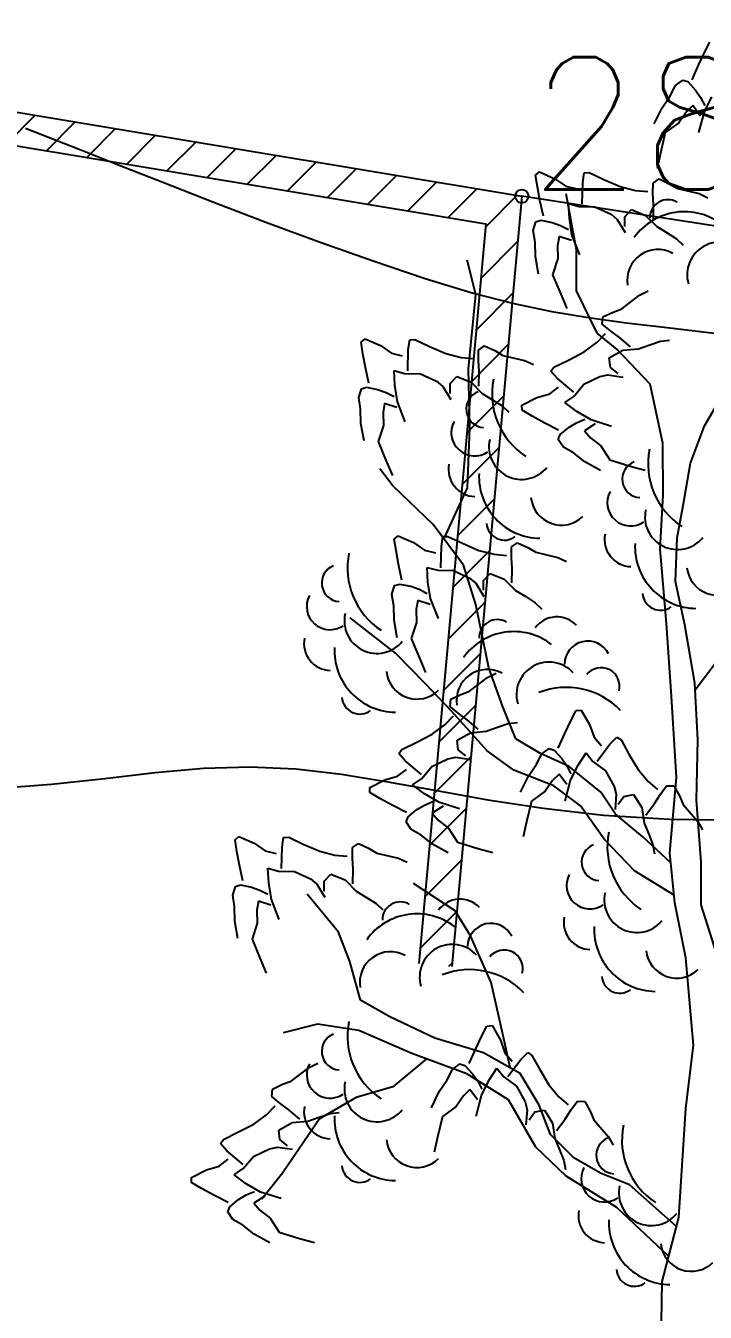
# Model space of a CAD drawing. Extents: x 524954 to 526204, y 9523489 to 9524010.
# Drawn here: x 525748.72 to 525753.85, y 9523798.71 to 9523808.41 of the extents above; entities that cross this region are included whole.
import ezdxf

# ---------------------------------------------------------------- set-up
doc = ezdxf.new("R2010")
doc.units = 0
doc.header["$PDMODE"] = 33
doc.header["$PDSIZE"] = 0.1
doc.linetypes.add('ACAD_ISO12W100', pattern=[21, 12, -3, 0, -3, 0, -3])
for name, color, linetype in [('Arbre', 34, 'ACAD_ISO12W100'), ('Cloture', 7, 'Continuous'), ('CN_01_00', 3, 'Continuous'), ('CN_02_00', 4, 'Continuous'), ('Murs', 1, 'Continuous'), ('TopoAlt', 3, 'Continuous'), ('TOPOJIS', 7, 'Continuous')]:
    doc.layers.add(name, color=color, linetype=linetype)
doc.layers.add('Trottoir', color=7, linetype='Continuous', true_color=0xff6666)
doc.styles.add('Simplex 1.0', font='Simplex.shx', dxfattribs={"width": 0.99, "height": 1})

# ---------------------------------------------------------------- blocks, each defined once
blk = doc.blocks.new('TCPOINT M')
at = {"color": 0}
blk.add_point((0, 0), dxfattribs=at)
at = {"layer": 'TopoAlt', "style": 'Simplex 1.0', "width": 0.99}
blk.add_attdef('ALT', (0.15, 0.15), '', height=1, dxfattribs=at)
blk = doc.blocks.new('v088')
at = {"linetype": 'Continuous'}
for p, q in [((-0.0239, 12.3184), (0.0161, 12.3965)), ((-0.0686, 12.2238), (-0.0239, 12.3184)), ((-0.1179, 12.1126), (-0.0686, 12.2238)), ((-0.2828, 11.9912), (-0.2428, 12.0693)), ((-0.2428, 12.0693), (-0.1881, 12.111)), ((-0.1881, 12.111), (-0.1505, 12.0986)), ((-0.1505, 12.0986), (-0.0915, 12.0354)), ((-0.344, 11.9013), (-0.2828, 11.9912)), ((-0.0915, 12.0354), (-0.0536, 11.98)), ((-0.0536, 11.98), (-0.0225, 11.9193)), ((-0.0252, 11.8718), (0.0317, 11.9844)), ((-0.4033, 11.7804), (-0.344, 11.9013)), ((-0.1618, 11.8694), (-0.2169, 11.7884)), ((-0.1123, 11.9179), (-0.1618, 11.8694)), ((-0.0542, 11.8389), (-0.1123, 11.9179)), ((-0.066, 11.7153), (-0.0252, 11.8718)), ((-0.2169, 11.7884), (-0.3202, 11.714)), ((-0.3202, 11.714), (-0.3572, 11.5582)), ((-0.3572, 11.5582), (-0.3824, 11.4437)), ((-1.2987, 11.3921), (-1.2695, 11.4174)), ((-1.2853, 11.3054), (-1.2987, 11.3921)), ((-1.2695, 11.4174), (-1.1537, 11.3664)), ((-1.1537, 11.3664), (-1.0704, 11.3089)), ((-0.9434, 11.3371), (-0.9319, 11.4109)), ((-0.9319, 11.4109), (-0.8938, 11.412)), ((-0.8938, 11.412), (-0.7835, 11.3608)), ((-0.7835, 11.3608), (-0.6595, 11.3072)), ((-0.4126, 11.3334), (-0.3673, 11.3647)), ((-0.3673, 11.3647), (-0.2901, 11.3288)), ((-1.266, 11.2026), (-1.2853, 11.3054)), ((-1.0704, 11.3089), (-0.9882, 11.2895)), ((-0.9469, 11.1764), (-0.9434, 11.3371)), ((-0.6595, 11.3072), (-0.5444, 11.2779)), ((-0.5444, 11.2779), (-0.4516, 11.2697)), ((-0.4131, 11.2545), (-0.4126, 11.3334)), ((-0.2901, 11.3288), (-0.2291, 11.2925)), ((-0.2291, 11.2925), (-0.0648, 11.2537)), ((-1.2408, 11.0836), (-1.266, 11.2026)), ((-0.9914, 10.8307), (-1.0686, 11.252)), ((-1.0503, 11.1789), (-0.9708, 11.1567)), ((-1.0444, 11.0675), (-1.0503, 11.1789)), ((-0.4079, 11.1703), (-0.4131, 11.2545)), ((-0.4102, 11.0614), (-0.4079, 11.1703)), ((-0.0648, 11.2537), (0.0014, 11.223)), ((-1.0245, 10.9429), (-1.0444, 11.0675)), ((-0.9708, 11.1567), (-0.851, 11.1547)), ((-0.851, 11.1547), (-0.7296, 11.0984)), ((-0.7296, 11.0984), (-0.6822, 11.0589)), ((-0.6263, 11.0061), (-0.6257, 11.0796)), ((-0.6257, 11.0796), (-0.5755, 11.1328)), ((-0.5755, 11.1328), (-0.4682, 11.0896)), ((-0.4682, 11.0896), (-0.3841, 11.005)), ((-1.3166, 10.9752), (-1.2967, 11.0411)), ((-1.3032, 10.8885), (-1.3166, 10.9752)), ((-1.2967, 11.0411), (-1.2589, 11.0531)), ((-1.2589, 11.0531), (-1.1741, 11.0365)), ((-1.1741, 11.0365), (-1.1109, 11.0139)), ((-1.1109, 11.0139), (-1.0501, 10.983)), ((-0.6822, 11.0589), (-0.6222, 10.96)), ((-0.3841, 11.005), (-0.3065, 10.9583)), ((-1.3, 10.7798), (-1.3032, 10.8885)), ((-1.122, 10.9292), (-1.1336, 10.8608)), ((-1.0286, 10.8992), (-1.122, 10.9292)), ((-0.9657, 10.7922), (-1.0245, 10.9429)), ((-0.3065, 10.9583), (-0.2344, 10.9114)), ((-0.2344, 10.9114), (-0.1841, 10.8638)), ((-1.2771, 10.6471), (-1.3, 10.7798)), ((-1.1336, 10.8608), (-1.1308, 10.7629)), ((-0.9911, 10.5198), (-0.9914, 10.8307)), ((-1.7492, 10.4915), (-1.8168, 10.7513)), ((-1.1308, 10.7629), (-1.1708, 10.642)), ((-1.1708, 10.642), (-1.1094, 10.4942)), ((-1.8059, 9.9306), (-1.7492, 10.4915)), ((-1.1094, 10.4942), (-1.0628, 10.3867)), ((-0.8352, 10.1996), (-0.9911, 10.5198)), ((-0.648, 10.3846), (-0.514, 10.4875)), ((-0.514, 10.4875), (-0.4484, 10.5194)), ((-0.7957, 10.2682), (-0.7912, 10.3231)), ((-0.7912, 10.3231), (-0.7146, 10.3603)), ((-0.7146, 10.3603), (-0.648, 10.3846)), ((-0.8359, 10.1311), (-0.7709, 10.1978)), ((-0.6834, 10.0784), (-0.8352, 10.1996)), ((-0.7348, 10.218), (-0.7957, 10.2682)), ((-0.6662, 10.1688), (-0.7348, 10.218)), ((-2.6162, 10.1323), (-2.587, 10.1577)), ((-2.6028, 10.0456), (-2.6162, 10.1323)), ((-2.587, 10.1577), (-2.4712, 10.1066)), ((-2.4712, 10.1066), (-2.3879, 10.0492)), ((-2.2608, 10.0773), (-2.2494, 10.1511)), ((-2.2494, 10.1511), (-2.2113, 10.1522)), ((-2.2113, 10.1522), (-2.101, 10.101)), ((-2.101, 10.101), (-1.977, 10.0475)), ((-1.7301, 10.0737), (-1.6848, 10.1049)), ((-1.6848, 10.1049), (-1.6075, 10.069)), ((-0.9313, 10.0604), (-0.8359, 10.1311)), ((-0.5833, 10.0982), (-0.6662, 10.1688)), ((-0.5231, 10.0829), (-0.4378, 10.1134)), ((-0.4378, 10.1134), (-0.3559, 10.1397)), ((-0.3559, 10.1397), (-0.2873, 10.1487)), ((-2.5835, 9.9428), (-2.6028, 10.0456)), ((-2.3879, 10.0492), (-2.3057, 10.0298)), ((-2.2643, 9.9167), (-2.2608, 10.0773)), ((-1.977, 10.0475), (-1.8618, 10.0181)), ((-1.8618, 10.0181), (-1.7691, 10.0099)), ((-1.7305, 9.9947), (-1.7301, 10.0737)), ((-1.6075, 10.069), (-1.5466, 10.0327)), ((-1.5466, 10.0327), (-1.3822, 9.9939)), ((-1.0512, 9.9981), (-0.9313, 10.0604)), ((-0.7431, 10.0152), (-0.6418, 10.0712)), ((-0.7336, 9.9427), (-0.7431, 10.0152)), ((-0.4354, 9.8162), (-0.6834, 10.0784)), ((-0.6418, 10.0712), (-0.5231, 10.0829)), ((-2.5582, 9.8238), (-2.5835, 9.9428)), ((-2.3678, 9.9191), (-2.2883, 9.8969)), ((-2.3619, 9.8077), (-2.3678, 9.9191)), ((-1.7966, 9.483), (-1.8059, 9.9306)), ((-1.7254, 9.9105), (-1.7305, 9.9947)), ((-1.7277, 9.8016), (-1.7254, 9.9105)), ((-1.3822, 9.9939), (-1.316, 9.9632)), ((-1.1838, 9.9148), (-1.1606, 9.945)), ((-1.1339, 9.8592), (-1.1838, 9.9148)), ((-1.1606, 9.945), (-1.0512, 9.9981)), ((-0.677, 9.8958), (-0.7336, 9.9427)), ((-2.3419, 9.6831), (-2.3619, 9.8077)), ((-2.2883, 9.8969), (-2.1685, 9.895)), ((-2.1685, 9.895), (-2.0471, 9.8386)), ((-2.0471, 9.8386), (-1.9997, 9.7992)), ((-1.9438, 9.7464), (-1.9432, 9.8199)), ((-1.9432, 9.8199), (-1.893, 9.873)), ((-1.893, 9.873), (-1.7856, 9.8299)), ((-1.7856, 9.8299), (-1.7015, 9.7452)), ((-1.0116, 9.755), (-1.1339, 9.8592)), ((-1.0114, 9.724), (-0.9342, 9.8156)), ((-0.9342, 9.8156), (-0.8138, 9.874)), ((-0.8138, 9.874), (-0.7533, 9.8858)), ((-0.7533, 9.8858), (-0.6387, 9.8698)), ((-0.339, 9.3704), (-0.4354, 9.8162)), ((-0.0246, 9.5014), (0.1676, 9.8288)), ((-2.634, 9.7155), (-2.6142, 9.7814)), ((-2.6206, 9.6288), (-2.634, 9.7155)), ((-2.6142, 9.7814), (-2.5764, 9.7933)), ((-2.5764, 9.7933), (-2.4916, 9.7768)), ((-2.4916, 9.7768), (-2.4283, 9.7541)), ((-2.4283, 9.7541), (-2.3676, 9.7232)), ((-1.9997, 9.7992), (-1.9397, 9.7002)), ((-1.7015, 9.7452), (-1.624, 9.6985)), ((-1.4022, 9.6572), (-1.2895, 9.7147)), ((-1.2895, 9.7147), (-1.1923, 9.7429)), ((-1.1923, 9.7429), (-1.1254, 9.7944)), ((-1.0789, 9.6763), (-1.0114, 9.724)), ((-2.6175, 9.52), (-2.6206, 9.6288)), ((-2.4395, 9.6694), (-2.4511, 9.6011)), ((-2.3461, 9.6395), (-2.4395, 9.6694)), ((-2.2831, 9.5325), (-2.3419, 9.6831)), ((-1.624, 9.6985), (-1.5519, 9.6516)), ((-1.5519, 9.6516), (-1.5015, 9.6041)), ((-1.401, 9.6186), (-1.4022, 9.6572)), ((-1.3254, 9.5742), (-1.401, 9.6186)), ((-0.9888, 9.6106), (-1.0789, 9.6763)), ((-2.5946, 9.3874), (-2.6175, 9.52)), ((-2.4511, 9.6011), (-2.4483, 9.5032)), ((-1.2335, 9.5242), (-1.3254, 9.5742)), ((-1.1253, 9.4685), (-1.2335, 9.5242)), ((-1.0467, 9.4905), (-0.9892, 9.5252)), ((-0.9892, 9.5252), (-0.9269, 9.5527)), ((-0.8796, 9.5473), (-0.9888, 9.6106)), ((-0.8484, 9.5165), (-0.9306, 9.463)), ((-0.7257, 9.4976), (-0.8796, 9.5473)), ((-2.4483, 9.5032), (-2.4883, 9.3823)), ((-1.8121, 9.0349), (-1.7966, 9.483)), ((-1.1278, 9.3984), (-1.1132, 9.4352)), ((-1.1132, 9.4352), (-1.0467, 9.4905)), ((-0.9306, 9.463), (-0.885, 9.4108)), ((-0.1306, 9.2193), (-0.0246, 9.5014)), ((-2.4883, 9.3823), (-2.4269, 9.2344)), ((-1.0892, 9.3413), (-1.1278, 9.3984)), ((-1.0136, 9.2969), (-1.0892, 9.3413)), ((-0.885, 9.4108), (-0.8073, 9.3511)), ((-0.8073, 9.3511), (-0.7389, 9.2437)), ((-0.337, 8.9787), (-0.339, 9.3704)), ((-2.4269, 9.2344), (-2.3802, 9.1269)), ((-0.9273, 9.2307), (-1.0136, 9.2969)), ((-0.81, 9.1646), (-0.9273, 9.2307)), ((-0.7389, 9.2437), (-0.5855, 9.1979)), ((-2.3783, 9.048), (-2.4742, 9.1766)), ((-0.5855, 9.1979), (-0.4727, 9.1661)), ((-0.1861, 8.901), (-0.1306, 9.2193)), ((-2.0737, 8.7558), (-2.3783, 9.048)), ((-1.992, 8.6473), (-1.8121, 9.0349)), ((-0.3597, 8.574), (-0.337, 8.9787)), ((-0.2308, 8.6575), (-0.1861, 8.901)), ((-1.8434, 8.4497), (-2.0737, 8.7558)), ((-2.3661, 8.6466), (-2.3369, 8.6719)), ((-2.3527, 8.5599), (-2.3661, 8.6466)), ((-2.3369, 8.6719), (-2.2212, 8.6209)), ((-2.0108, 8.5916), (-1.9993, 8.6654)), ((-1.9993, 8.6654), (-1.9613, 8.6665)), ((-1.9613, 8.6665), (-1.8509, 8.6153)), ((-0.2426, 8.3277), (-0.2308, 8.6575)), ((-2.3334, 8.4571), (-2.3527, 8.5599)), ((-2.2212, 8.6209), (-2.1379, 8.5634)), ((-2.1379, 8.5634), (-2.0557, 8.544)), ((-2.0143, 8.4309), (-2.0108, 8.5916)), ((-1.8509, 8.6153), (-1.7269, 8.5617)), ((-1.7269, 8.5617), (-1.6118, 8.5324)), ((-1.4805, 8.509), (-1.4801, 8.5879)), ((-1.4801, 8.5879), (-1.4347, 8.6192)), ((-1.4347, 8.6192), (-1.3575, 8.5833)), ((-1.3575, 8.5833), (-1.2966, 8.547)), ((-1.2966, 8.547), (-1.1322, 8.5082)), ((-0.3105, 8.0091), (-0.3597, 8.574)), ((-2.3082, 8.3381), (-2.3334, 8.4571)), ((-1.7501, 8.1531), (-1.8434, 8.4497)), ((-1.6118, 8.5324), (-1.519, 8.5242)), ((-1.4754, 8.4248), (-1.4805, 8.509)), ((-1.1322, 8.5082), (-1.066, 8.4775)), ((-2.1178, 8.4334), (-2.0382, 8.4112)), ((-2.1118, 8.322), (-2.1178, 8.4334)), ((-2.0382, 8.4112), (-1.9184, 8.4092)), ((-1.9184, 8.4092), (-1.7971, 8.3529)), ((-1.7971, 8.3529), (-1.7497, 8.3134)), ((-1.6931, 8.3341), (-1.643, 8.3873)), ((-1.643, 8.3873), (-1.5356, 8.3441)), ((-1.4776, 8.3159), (-1.4754, 8.4248)), ((-2.384, 8.2298), (-2.3641, 8.2956)), ((-2.3641, 8.2956), (-2.3264, 8.3076)), ((-2.3264, 8.3076), (-2.2415, 8.291)), ((-2.2415, 8.291), (-2.1783, 8.2684)), ((-2.1783, 8.2684), (-2.1175, 8.2375)), ((-2.0919, 8.1974), (-2.1118, 8.322)), ((-1.7497, 8.3134), (-1.6897, 8.2145)), ((-1.6937, 8.2606), (-1.6931, 8.3341)), ((-1.5356, 8.3441), (-1.4515, 8.2595)), ((-1.4515, 8.2595), (-1.374, 8.2128)), ((-0.1735, 7.9995), (-0.2426, 8.3277)), ((-2.3706, 8.1431), (-2.384, 8.2298)), ((-2.1895, 8.1837), (-2.2011, 8.1153)), ((-2.0961, 8.1537), (-2.1895, 8.1837)), ((-2.0331, 8.0467), (-2.0919, 8.1974)), ((-1.374, 8.2128), (-1.3019, 8.1659)), ((-1.3019, 8.1659), (-1.2515, 8.1184)), ((-2.3674, 8.0343), (-2.3706, 8.1431)), ((-2.2011, 8.1153), (-2.1982, 8.0174)), ((-1.6531, 7.6763), (-1.7501, 8.1531)), ((-2.3581, 7.786), (-2.6995, 8.0525)), ((-2.3445, 7.9016), (-2.3674, 8.0343)), ((-2.1982, 8.0174), (-2.2383, 7.8966)), ((-0.2742, 7.4626), (-0.3105, 8.0091)), ((-0.0959, 7.5596), (-0.1735, 7.9995)), ((-0.0934, 7.5087), (0.2621, 7.9837)), ((-2.2383, 7.8966), (-2.1768, 7.7487)), ((-2.1294, 7.5544), (-2.3581, 7.786)), ((-2.1768, 7.7487), (-2.1302, 7.6412)), ((-1.5474, 7.38), (-1.6531, 7.6763)), ((-1.7972, 7.4997), (-1.6632, 7.6026)), ((-1.6632, 7.6026), (-1.5976, 7.6345)), ((-1.9323, 7.3471), (-2.1294, 7.5544)), ((-1.9404, 7.4382), (-1.8638, 7.4754)), ((-1.8638, 7.4754), (-1.7972, 7.4997)), ((-0.0745, 7.1309), (-0.0959, 7.5596)), ((-1.9448, 7.3833), (-1.9404, 7.4382)), ((-1.8839, 7.3331), (-1.9448, 7.3833)), ((-1.4491, 7.1395), (-1.5474, 7.38)), ((-0.2365, 6.8477), (-0.2742, 7.4626)), ((-1.985, 7.2461), (-1.9201, 7.3129)), ((-1.6648, 7.048), (-1.9323, 7.3471)), ((-1.8154, 7.2839), (-1.8839, 7.3331)), ((-1.7325, 7.2133), (-1.8154, 7.2839)), ((-1.0336, 7.2746), (-0.9936, 7.3527)), ((-0.9936, 7.3527), (-0.9551, 7.3561)), ((-0.9551, 7.3561), (-0.8913, 7.2468)), ((-2.0805, 7.1754), (-1.985, 7.2461)), ((-1.8923, 7.1303), (-1.791, 7.1862)), ((-1.791, 7.1862), (-1.6722, 7.1979)), ((-1.6722, 7.1979), (-1.587, 7.2285)), ((-1.587, 7.2285), (-1.5051, 7.2548)), ((-1.5051, 7.2548), (-1.4365, 7.2638)), ((-1.0783, 7.18), (-1.0336, 7.2746)), ((-0.8913, 7.2468), (-0.8575, 7.1514)), ((-2.3098, 7.06), (-2.2004, 7.1132)), ((-2.2004, 7.1132), (-2.0805, 7.1754)), ((-1.8828, 7.0578), (-1.8923, 7.1303)), ((-1.2665, 7.0314), (-1.4491, 7.1395)), ((-1.1277, 7.0688), (-1.0783, 7.18)), ((-0.8575, 7.1514), (-0.8023, 7.0875)), ((-0.8351, 6.9716), (-0.7381, 7.0997)), ((-0.7381, 7.0997), (-0.6855, 7.1528)), ((-0.6855, 7.1528), (-0.654, 7.1313)), ((-0.654, 7.1313), (-0.5947, 7.0251)), ((-0.0837, 6.6768), (-0.0745, 7.1309)), ((-2.333, 7.0298), (-2.3098, 7.06)), ((-2.283, 6.9743), (-2.333, 7.0298)), ((-1.963, 6.9891), (-1.9025, 7.0009)), ((-1.9025, 7.0009), (-1.7879, 6.9849)), ((-1.8262, 7.0109), (-1.8828, 7.0578)), ((-1.4628, 6.9029), (-1.6648, 7.048)), ((-1.2925, 6.9474), (-1.2526, 7.0255)), ((-1.0467, 6.9303), (-1.2665, 7.0314)), ((-1.2526, 7.0255), (-1.1978, 7.0672)), ((-1.1978, 7.0672), (-1.1602, 7.0548)), ((-1.1602, 7.0548), (-1.1012, 6.9916)), ((-1.1012, 6.9916), (-1.0633, 6.9361)), ((-0.978, 6.9406), (-0.9175, 7.0343)), ((-0.9175, 7.0343), (-0.8661, 6.9697)), ((-0.5947, 7.0251), (-0.5257, 6.909)), ((-2.3415, 6.858), (-2.2745, 6.9095)), ((-2.1607, 6.8701), (-2.283, 6.9743)), ((-2.1606, 6.8391), (-2.0833, 6.9307)), ((-2.0833, 6.9307), (-1.963, 6.9891)), ((-1.1618, 6.7848), (-1.4628, 6.9029)), ((-1.3538, 6.8575), (-1.2925, 6.9474)), ((-1.0633, 6.9361), (-1.0322, 6.8755)), ((-0.8063, 6.7363), (-1.0467, 6.9303)), ((-1.0349, 6.828), (-0.978, 6.9406)), ((-0.8661, 6.9697), (-0.7702, 6.8978)), ((-0.7702, 6.8978), (-0.705, 6.781)), ((-0.5257, 6.909), (-0.4496, 6.8178)), ((-2.5514, 6.7723), (-2.4387, 6.8298)), ((-2.4387, 6.8298), (-2.3415, 6.858)), ((-2.228, 6.7914), (-2.1606, 6.8391)), ((-1.413, 6.7366), (-1.3538, 6.8575)), ((-1.1715, 6.8255), (-1.2266, 6.7446)), ((-1.122, 6.8741), (-1.1715, 6.8255)), ((-1.0639, 6.7951), (-1.122, 6.8741)), ((-1.0757, 6.6715), (-1.0349, 6.828)), ((-0.4496, 6.8178), (-0.3793, 6.7567)), ((-0.2869, 6.2807), (-0.2365, 6.8477)), ((-2.5502, 6.7337), (-2.5514, 6.7723)), ((-2.4746, 6.6893), (-2.5502, 6.7337)), ((-2.1379, 6.7256), (-2.228, 6.7914)), ((-2.0288, 6.6624), (-2.1379, 6.7256)), ((-1.2266, 6.7446), (-1.3299, 6.6702)), ((-0.9597, 6.6336), (-1.1618, 6.7848)), ((-0.6972, 6.5707), (-0.8063, 6.7363)), ((-0.705, 6.781), (-0.6897, 6.7213)), ((-0.6897, 6.7213), (-0.6991, 6.6059)), ((-0.6753, 6.6457), (-0.6318, 6.7049)), ((-0.6318, 6.7049), (-0.56, 6.7185)), ((-0.56, 6.7185), (-0.4983, 6.6206)), ((-0.4022, 6.6506), (-0.357, 6.7218)), ((-0.357, 6.7218), (-0.3104, 6.7855)), ((-0.3104, 6.7855), (-0.2553, 6.7842)), ((-0.2553, 6.7842), (-0.2138, 6.7099)), ((-0.2138, 6.7099), (-0.1857, 6.6447)), ((-2.3827, 6.6392), (-2.4746, 6.6893)), ((-2.2745, 6.5836), (-2.3827, 6.6392)), ((-2.2624, 6.5503), (-2.1959, 6.6055)), ((-2.1959, 6.6055), (-2.1384, 6.6402)), ((-2.1384, 6.6402), (-2.076, 6.6678)), ((-1.9976, 6.6315), (-2.0798, 6.5781)), ((-1.8748, 6.6127), (-2.0288, 6.6624)), ((-1.3299, 6.6702), (-1.3669, 6.5144)), ((-0.7803, 6.3824), (-0.9597, 6.6336)), ((-0.4983, 6.6206), (-0.4798, 6.5027)), ((-0.4679, 6.5637), (-0.4022, 6.6506)), ((-0.1857, 6.6447), (-0.0753, 6.5169)), ((-0.0491, 6.2111), (-0.0837, 6.6768)), ((-2.2769, 6.5134), (-2.2624, 6.5503)), ((-2.2384, 6.4564), (-2.2769, 6.5134)), ((-2.0798, 6.5781), (-2.0342, 6.5259)), ((-2.0342, 6.5259), (-1.9565, 6.4662)), ((-1.3669, 6.5144), (-1.3922, 6.3999)), ((-0.4884, 6.4009), (-0.6972, 6.5707)), ((-0.0753, 6.5169), (-0.0397, 6.4532)), ((-2.1628, 6.412), (-2.2384, 6.4564)), ((-2.0765, 6.3457), (-2.1628, 6.412)), ((-1.9565, 6.4662), (-1.8881, 6.3588)), ((-0.4798, 6.5027), (-0.4444, 6.4194)), ((-0.4444, 6.4194), (-0.4135, 6.3391)), ((-3.5682, 6.3771), (-3.539, 6.4025)), ((-3.5548, 6.2904), (-3.5682, 6.3771)), ((-3.539, 6.4025), (-3.4232, 6.3514)), ((-3.4232, 6.3514), (-3.3399, 6.2939)), ((-3.2164, 6.1615), (-3.2129, 6.3221)), ((-3.2129, 6.3221), (-3.2014, 6.3959)), ((-3.2014, 6.3959), (-3.1633, 6.397)), ((-3.1633, 6.397), (-3.053, 6.3458)), ((-3.053, 6.3458), (-2.929, 6.2922)), ((-2.6826, 6.2395), (-2.6821, 6.3185)), ((-2.6821, 6.3185), (-2.6368, 6.3497)), ((-2.6368, 6.3497), (-2.5596, 6.3138)), ((-2.5596, 6.3138), (-2.4986, 6.2775)), ((-1.9592, 6.2797), (-2.0765, 6.3457)), ((-1.8881, 6.3588), (-1.7347, 6.313)), ((-1.7347, 6.313), (-1.6219, 6.2812)), ((-0.5514, 6.1446), (-0.7803, 6.3824)), ((-0.2789, 6.2036), (-0.4884, 6.4009)), ((-0.4135, 6.3391), (-0.4006, 6.2711)), ((-3.5355, 6.1876), (-3.5548, 6.2904)), ((-3.3399, 6.2939), (-3.2577, 6.2746)), ((-2.929, 6.2922), (-2.8139, 6.2629)), ((-2.8139, 6.2629), (-2.7211, 6.2547)), ((-2.6774, 6.1553), (-2.6826, 6.2395)), ((-2.4986, 6.2775), (-2.3343, 6.2387)), ((-2.3343, 6.2387), (-2.2681, 6.208)), ((-0.2479, 5.9022), (-0.2869, 6.2807)), ((-3.5103, 6.0686), (-3.5355, 6.1876)), ((-3.3198, 6.1639), (-3.2403, 6.1417)), ((-3.3139, 6.0525), (-3.3198, 6.1639)), ((-3.2403, 6.1417), (-3.1205, 6.1398)), ((-3.1205, 6.1398), (-2.9991, 6.0834)), ((-2.8952, 6.0647), (-2.845, 6.1178)), ((-2.845, 6.1178), (-2.7377, 6.0747)), ((-2.6797, 6.0464), (-2.6774, 6.1553)), ((-0.2539, 5.9607), (-0.5514, 6.1446)), ((-0.0486, 5.8877), (-0.0491, 6.2111)), ((-3.5861, 5.9603), (-3.5662, 6.0262)), ((-3.5662, 6.0262), (-3.5284, 6.0381)), ((-3.5284, 6.0381), (-3.4436, 6.0215)), ((-3.4436, 6.0215), (-3.3804, 5.9989)), ((-3.294, 5.9279), (-3.3139, 6.0525)), ((-2.9991, 6.0834), (-2.9517, 6.044)), ((-2.9517, 6.044), (-2.8917, 5.945)), ((-2.8958, 5.9912), (-2.8952, 6.0647)), ((-2.7377, 6.0747), (-2.6536, 5.99)), ((-1.9071, 5.8427), (-2.2223, 6.0475)), ((-3.5727, 5.8736), (-3.5861, 5.9603)), ((-3.3804, 5.9989), (-3.3196, 5.968)), ((-3.2352, 5.7773), (-3.294, 5.9279)), ((-2.7868, 5.6812), (-3.0229, 5.9686)), ((-2.6536, 5.99), (-2.576, 5.9433)), ((-2.576, 5.9433), (-2.5039, 5.8964)), ((-3.5695, 5.7648), (-3.5727, 5.8736)), ((-3.3915, 5.9142), (-3.4031, 5.8459)), ((-3.4031, 5.8459), (-3.4003, 5.748)), ((-3.2981, 5.8843), (-3.3915, 5.9142)), ((-2.5039, 5.8964), (-2.4536, 5.8489)), ((-1.7911, 5.6523), (-1.9071, 5.8427)), ((-0.1646, 5.4873), (-0.2479, 5.9022)), ((0.0846, 5.4676), (-0.0486, 5.8877)), ((-3.5466, 5.6322), (-3.5695, 5.7648)), ((-3.4003, 5.748), (-3.4403, 5.6271)), ((-2.7013, 5.4591), (-2.7868, 5.6812)), ((-1.6346, 5.3011), (-1.7911, 5.6523)), ((-3.4403, 5.6271), (-3.3789, 5.4792)), ((-3.3789, 5.4792), (-3.3323, 5.3717)), ((-2.6206, 5.1685), (-2.7013, 5.4591)), ((-0.1073, 4.8293), (-0.1646, 5.4873)), ((-1.5592, 4.9668), (-1.6346, 5.3011)), ((-2.4003, 5.0425), (-2.6206, 5.1685)), ((-2.9464, 4.9876), (-3.2062, 4.92)), ((-2.6344, 4.9381), (-2.9464, 4.9876)), ((-2.0611, 4.8817), (-2.4003, 5.0425)), ((-1.7068, 4.8945), (-1.6668, 4.9726)), ((-1.6668, 4.9726), (-1.6283, 4.976)), ((-1.6283, 4.976), (-1.5645, 4.8667)), ((-1.4917, 4.6586), (-1.5592, 4.9668)), ((-2.2328, 4.7662), (-2.6344, 4.9381)), ((-1.6919, 4.7713), (-2.0611, 4.8817)), ((-1.7514, 4.7999), (-1.7068, 4.8945)), ((-1.5645, 4.8667), (-1.5307, 4.7714)), ((-1.8192, 4.6131), (-2.2328, 4.7662)), ((-1.8008, 4.6887), (-1.7514, 4.7999)), ((-1.415, 4.6154), (-1.6919, 4.7713)), ((-1.5307, 4.7714), (-1.4755, 4.7074)), ((-1.4112, 4.7196), (-1.3587, 4.7727)), ((-1.3587, 4.7727), (-1.3272, 4.7513)), ((-0.1657, 4.3492), (-0.1073, 4.8293)), ((-3.1435, 4.5571), (-3.0095, 4.66)), ((-3.0095, 4.66), (-2.9439, 4.6918)), ((-2.1227, 4.7254), (-2.3768, 4.5144)), ((-1.9257, 4.6454), (-1.871, 4.6871)), ((-1.871, 4.6871), (-1.8334, 4.6747)), ((-1.8334, 4.6747), (-1.7744, 4.6115)), ((-1.5083, 4.5916), (-1.4112, 4.7196)), ((-1.3272, 4.7513), (-1.2679, 4.6451)), ((-2.0269, 4.4774), (-1.9657, 4.5674)), ((-1.9657, 4.5674), (-1.9257, 4.6454)), ((-1.5041, 4.4145), (-1.8192, 4.6131)), ((-1.7744, 4.6115), (-1.7365, 4.5561)), ((-1.6512, 4.5605), (-1.5907, 4.6542)), ((-1.5907, 4.6542), (-1.5392, 4.5896)), ((-1.5392, 4.5896), (-1.4434, 4.5178)), ((-1.2732, 4.3758), (-1.415, 4.6154)), ((-1.2679, 4.6451), (-1.1988, 4.529)), ((-3.2911, 4.4407), (-3.2867, 4.4956)), ((-3.2867, 4.4956), (-3.2101, 4.5328)), ((-3.2101, 4.5328), (-3.1435, 4.5571)), ((-2.3768, 4.5144), (-2.655, 4.434)), ((-2.0862, 4.3565), (-2.0269, 4.4774)), ((-1.7952, 4.494), (-1.8447, 4.4455)), ((-1.7371, 4.415), (-1.7952, 4.494)), ((-1.7365, 4.5561), (-1.7054, 4.4954)), ((-1.7081, 4.4479), (-1.6512, 4.5605)), ((-1.4434, 4.5178), (-1.3781, 4.401)), ((-1.1988, 4.529), (-1.1228, 4.4377)), ((-3.3314, 4.3035), (-3.2664, 4.3702)), ((-3.2303, 4.3905), (-3.2911, 4.4407)), ((-3.1617, 4.3413), (-3.2303, 4.3905)), ((-2.655, 4.434), (-2.9315, 4.2727)), ((-1.8447, 4.4455), (-1.8998, 4.3645)), ((-1.7488, 4.2914), (-1.7081, 4.4479)), ((-1.2976, 4.0581), (-1.5041, 4.4145)), ((-1.3781, 4.401), (-1.3629, 4.3412)), ((-1.1877, 4.1537), (-1.2732, 4.3758)), ((-1.1228, 4.4377), (-1.0524, 4.3767)), ((-1.0302, 4.3418), (-0.9835, 4.4054)), ((-0.9835, 4.4054), (-0.9285, 4.4041)), ((-0.9285, 4.4041), (-0.8869, 4.3298)), ((-3.4268, 4.2328), (-3.3314, 4.3035)), ((-2.9315, 4.2727), (-3.209, 3.8627)), ((-3.0788, 4.2707), (-3.1617, 4.3413)), ((-3.0186, 4.2553), (-2.9333, 4.2859)), ((-2.9333, 4.2859), (-2.8514, 4.3121)), ((-2.8514, 4.3121), (-2.7828, 4.3211)), ((-2.0031, 4.2901), (-2.0401, 4.1343)), ((-1.8998, 4.3645), (-2.0031, 4.2901)), ((-1.3629, 4.3412), (-1.3723, 4.2259)), ((-1.3485, 4.2656), (-1.3049, 4.3248)), ((-1.3049, 4.3248), (-1.2331, 4.3384)), ((-1.2331, 4.3384), (-1.1715, 4.2405)), ((-1.0754, 4.2705), (-1.0302, 4.3418)), ((-0.8869, 4.3298), (-0.8589, 4.2646)), ((-0.2169, 3.5272), (-0.1657, 4.3492)), ((-3.5467, 4.1705), (-3.4268, 4.2328)), ((-3.2386, 4.1877), (-3.1373, 4.2436)), ((-3.2291, 4.1152), (-3.2386, 4.1877)), ((-3.1373, 4.2436), (-3.0186, 4.2553)), ((-1.1715, 4.2405), (-1.153, 4.1227)), ((-1.1411, 4.1837), (-1.0754, 4.2705)), ((-0.8589, 4.2646), (-0.7485, 4.1368)), ((-3.6793, 4.0872), (-3.6561, 4.1174)), ((-3.6294, 4.0317), (-3.6793, 4.0872)), ((-3.6561, 4.1174), (-3.5467, 4.1705)), ((-3.1725, 4.0683), (-3.2291, 4.1152)), ((-2.0401, 4.1343), (-2.0653, 4.0199)), ((-1.0099, 3.9771), (-1.1877, 4.1537)), ((-1.153, 4.1227), (-1.1176, 4.0393)), ((-0.7485, 4.1368), (-0.7129, 4.0731)), ((-3.5071, 3.9275), (-3.6294, 4.0317)), ((-3.5069, 3.8964), (-3.4297, 3.988)), ((-3.4297, 3.988), (-3.3093, 4.0465)), ((-3.3093, 4.0465), (-3.2488, 4.0583)), ((-3.2488, 4.0583), (-3.1342, 4.0423)), ((-1.0692, 3.839), (-1.2976, 4.0581)), ((-1.1176, 4.0393), (-1.0867, 3.9591)), ((-3.8977, 3.8297), (-3.785, 3.8871)), ((-3.785, 3.8871), (-3.6878, 3.9154)), ((-3.6878, 3.9154), (-3.6208, 3.9668)), ((-3.5743, 3.8488), (-3.5069, 3.8964)), ((-1.0867, 3.9591), (-1.0738, 3.891)), ((-0.8085, 3.8631), (-1.0099, 3.9771)), ((-3.8965, 3.791), (-3.8977, 3.8297)), ((-3.8209, 3.7466), (-3.8965, 3.791)), ((-3.4842, 3.783), (-3.5743, 3.8488)), ((-3.209, 3.8627), (-3.3666, 3.6666)), ((-0.6849, 3.6045), (-1.0692, 3.839)), ((-0.589, 3.7744), (-0.8085, 3.8631)), ((-3.729, 3.6966), (-3.8209, 3.7466)), ((-3.6208, 3.641), (-3.729, 3.6966)), ((-3.5422, 3.6629), (-3.4847, 3.6976)), ((-3.4847, 3.6976), (-3.4223, 3.7252)), ((-3.3751, 3.7197), (-3.4842, 3.783)), ((-3.2212, 3.6701), (-3.3751, 3.7197)), ((-0.2343, 3.4611), (-0.589, 3.7744)), ((-3.6232, 3.5708), (-3.6087, 3.6076)), ((-3.6087, 3.6076), (-3.5422, 3.6629)), ((-3.3439, 3.6889), (-3.4261, 3.6355)), ((-3.4261, 3.6355), (-3.3805, 3.5833)), ((-0.2941, 3.234), (-0.6849, 3.6045)), ((-3.5847, 3.5138), (-3.6232, 3.5708)), ((-3.5091, 3.4694), (-3.5847, 3.5138)), ((-3.3805, 3.5833), (-3.3028, 3.5236)), ((-3.3028, 3.5236), (-3.2344, 3.4162)), ((-0.3436, 3.0457), (-0.2169, 3.5272)), ((-3.4228, 3.4031), (-3.5091, 3.4694)), ((-3.3055, 3.337), (-3.4228, 3.4031)), ((-3.2344, 3.4162), (-3.081, 3.3703)), ((-3.081, 3.3703), (-2.9682, 3.3386)), ((-0.3518, 2.5418), (-0.3436, 3.0457))]:
    blk.add_line(p, q, dxfattribs=at)
for centre, major_axis, start_param, end_param in [((-0.3005, 11.0717), (0.0964, 0.0964), 0.254619, 2.377018), ((-0.1756, 10.6509), (0.3298, 0.3298), 0.12682, 1.733702), ((0.0911, 10.6412), (0.1741, 0.1741), 6.236163, 8.918901), ((-0.3757, 10.5998), (0.1641, 0.1641), 0.282297, 2.520721), ((-1.0632, 9.7428), (0.3995, 0.3995), 2.158504, 3.344219), ((-1.6825, 9.6282), (-0.099, 0.099), -0.421529, 2.292047), ((-1.7599, 9.4514), (-0.1246, 0.1246), 0.293965, 2.957824), ((-1.4053, 9.3432), (0.1741, 0.1741), 2.133893, 4.816631), ((0.1148, 9.2139), (-0.3995, 0.3995), 0.587708, 1.773422), ((-0.5045, 9.0993), (0.099, 0.099), 1.149268, 3.862844), ((-1.7527, 9.1724), (-0.1445, 0.1445), 0.590553, 2.325666), ((-1.2605, 9.1191), (0.3298, 0.3298), 2.307735, 3.914618), ((-1.1039, 8.9843), (0.1641, 0.1641), 2.463212, 4.701636), ((-0.5819, 8.9225), (0.1246, 0.1246), 1.864761, 4.52862), ((-0.2273, 8.8143), (0.1741, 0.1741), 2.133893, 4.816631), ((-1.5338, 8.7756), (0.0964, 0.0964), 2.435534, 4.557933), ((-0.5746, 8.6435), (0.1445, 0.1445), 2.161349, 3.896462), ((-0.0825, 8.5902), (0.3298, 0.3298), 2.307735, 3.914618), ((-2.774, 8.3155), (-0.099, 0.099), -0.421529, 2.292047), ((-2.1547, 8.4302), (0.3995, 0.3995), 2.158504, 3.344219), ((0.0741, 8.4554), (0.1641, 0.1641), 2.463212, 4.701636), ((-2.8514, 8.1388), (-0.1246, 0.1246), 0.293965, 2.957824), ((-0.3558, 8.2467), (0.0964, 0.0964), 2.435534, 4.557933), ((-2.4968, 8.0306), (0.1741, 0.1741), 2.133893, 4.816631), ((-1.1385, 7.8551), (-0.1445, 0.1445), 4.692823, 6.427936), ((-1.4642, 7.4823), (0.3298, 0.3298), 0.12682, 1.733702), ((-1.5891, 7.9031), (0.0964, 0.0964), 0.254619, 2.377018), ((-2.8441, 7.8598), (-0.1445, 0.1445), 0.590553, 2.325666), ((-0.9057, 7.7012), (0.1246, 0.1246), 5.967031, 8.63089), ((-2.352, 7.8064), (0.3298, 0.3298), 2.307735, 3.914618), ((-1.6643, 7.4312), (-0.1641, 0.1641), -1.288499, 0.949924), ((-1.1975, 7.4726), (-0.1741, 0.1741), 4.665366, 7.348105), ((-0.8052, 7.5365), (-0.099, 0.099), 3.680741, 6.394318), ((-2.1954, 7.6717), (0.1641, 0.1641), 2.463212, 4.701636), ((-1.0661, 6.9632), (-0.3995, 0.3995), 4.689978, 5.875693), ((-2.6253, 7.463), (0.0964, 0.0964), 2.435534, 4.557933), ((-0.1929, 6.3242), (-0.3995, 0.3995), 0.587708, 1.773422), ((-0.8122, 6.2095), (-0.099, 0.099), -0.421529, 2.292047), ((-0.8896, 6.0328), (0.1246, 0.1246), 1.864761, 4.52862), ((-1.8693, 5.7251), (0.1445, 0.1445), 6.263619, 7.998733), ((-0.535, 5.9246), (0.1741, 0.1741), 2.133893, 4.816631), ((-2.1951, 5.3523), (0.3298, 0.3298), 0.12682, 1.733702), ((-2.32, 5.773), (0.0964, 0.0964), 0.254619, 2.377018), ((-1.6366, 5.5711), (-0.1246, 0.1246), 4.396235, 7.060094), ((-0.8824, 5.7538), (-0.1445, 0.1445), 0.590553, 2.325666), ((-0.3902, 5.7004), (0.3298, 0.3298), 2.307735, 3.914618), ((-2.3952, 5.3012), (-0.1641, 0.1641), -1.288499, 0.949924), ((-1.9284, 5.3425), (0.1741, 0.1741), 6.236163, 8.918901), ((-1.536, 5.4064), (0.099, 0.099), 5.251538, 7.965114), ((-0.2336, 5.5657), (-0.1641, 0.1641), 0.892416, 3.130839), ((-1.7969, 4.8332), (0.3995, 0.3995), 6.260774, 7.446489), ((-0.6635, 5.357), (0.0964, 0.0964), 2.435534, 4.557933), ((-2.1547, 4.8961), (-0.3995, 0.3995), 0.587708, 1.773422), ((-2.774, 4.7815), (-0.099, 0.099), -0.421529, 2.292047), ((-2.8514, 4.6047), (-0.1246, 0.1246), 0.293965, 2.957824), ((-2.4968, 4.4965), (0.1741, 0.1741), 2.133893, 4.816631), ((-2.8441, 4.3258), (-0.1445, 0.1445), 0.590553, 2.325666), ((-2.352, 4.2724), (0.3298, 0.3298), 2.307735, 3.914618), ((-0.0823, 4.1124), (0.3995, 0.3995), 2.158504, 3.344219), ((-2.1954, 4.1377), (0.1641, 0.1641), 2.463212, 4.701636), ((-0.7016, 3.9977), (0.099, 0.099), 1.149268, 3.862844), ((-2.6253, 3.929), (0.0964, 0.0964), 2.435534, 4.557933), ((-0.779, 3.821), (0.1246, 0.1246), 1.864761, 4.52862), ((-0.4244, 3.7128), (0.1741, 0.1741), 2.133893, 4.816631), ((-0.7718, 3.542), (-0.1445, 0.1445), 0.590553, 2.325666), ((-0.2796, 3.4886), (0.3298, 0.3298), 2.307735, 3.914618), ((-0.1231, 3.3539), (0.1641, 0.1641), 2.463212, 4.701636), ((-0.5529, 3.1452), (0.0964, 0.0964), 2.435534, 4.557933)]:
    blk.add_ellipse(centre, major_axis=major_axis, ratio=1, start_param=start_param, end_param=end_param, dxfattribs=at)

msp = doc.modelspace()

# ---------------------------------------------------------------- hatches: boundary and pattern name
at = {"layer": 'Murs'}
h = msp.add_hatch(dxfattribs=at)
h.set_pattern_fill('_U', color=256, scale=0.25, angle=45, style=0, pattern_type=0)
h.set_pattern_definition([(45, (0, 0), (-0.1767766952966, 0.1767766952966), [])])
h.paths.add_polyline_path([(525740.4623, 9523809.1252), (525752.4661, 9523807.128), (525751.937, 9523801.3157), (525751.688, 9523801.3383), (525752.196, 9523806.9195), (525740.4213, 9523808.8786)])

# ---------------------------------------------------------------- linework, layer by layer
at = {"layer": 'Cloture', "flags": 128}
for points in [[(525740.4623, 9523809.1252), (525752.4661, 9523807.128), (525751.937, 9523801.3157)], [(525740.4213, 9523808.8786), (525752.196, 9523806.9195), (525751.688, 9523801.3383)]]:
    msp.add_lwpolyline(points, dxfattribs=at)
at = {"layer": 'CN_01_00', "elevation": 287, "flags": 128}
msp.add_lwpolyline([(525748.4849, 9523802.6601), (525748.915, 9523802.6926), (525749.3181, 9523802.7358), (525749.6993, 9523802.779), (525750.0632, 9523802.8119), (525750.4148, 9523802.824), (525750.7594, 9523802.8076), (525751.1039, 9523802.7671), (525751.4557, 9523802.7099), (525751.8221, 9523802.6431), (525752.2105, 9523802.5742), (525752.6283, 9523802.5103), (525753.0827, 9523802.4588), (525753.5813, 9523802.427), (525754.1277, 9523802.4199), (525754.7119, 9523802.4342), (525755.3202, 9523802.4642), (525755.9391, 9523802.5044), (525756.5547, 9523802.5492), (525757.1536, 9523802.5928), (525757.7219, 9523802.6299), (525758.2462, 9523802.6547), (525758.7165, 9523802.6626)], dxfattribs=at)
at = {"layer": 'CN_02_00', "elevation": 288, "flags": 128}
msp.add_lwpolyline([(525748.719, 9523807.6426), (525748.8933, 9523807.5744), (525749.1235, 9523807.4835), (525749.4144, 9523807.3682), (525749.7557, 9523807.2335), (525750.1337, 9523807.0863), (525750.5348, 9523806.9334), (525750.9449, 9523806.7815), (525751.3505, 9523806.6375), (525751.7376, 9523806.5081), (525752.0926, 9523806.4002), (525752.4069, 9523806.3183), (525752.6932, 9523806.2579), (525752.9694, 9523806.2121), (525753.2537, 9523806.1742), (525753.5639, 9523806.1374), (525753.918, 9523806.0948)], dxfattribs=at)
at = {"layer": 'Trottoir', "flags": 128}
msp.add_lwpolyline([(525911.0854, 9523793.4282), (525906.3212, 9523792.8438), (525900.4943, 9523792.3383), (525894.5624, 9523791.8392), (525886.4899, 9523791.5016), (525879.0994, 9523791.5801), (525875.2557, 9523791.3503), (525868.8082, 9523790.83), (525860.8397, 9523791.3374), (525853.9048, 9523791.7341), (525845.09, 9523792.4117), (525837.6559, 9523793.0609), (525829.2763, 9523794.0152), (525822.5246, 9523794.8209), (525807.0518, 9523797.4652), (525798.4345, 9523799.0911), (525795.9813, 9523799.3685), (525792.0975, 9523800.0217), (525791.1241, 9523800.4539), (525783.535, 9523802.0266), (525773.7032, 9523803.8608), (525752.4661, 9523807.128)], dxfattribs=at)

# ---------------------------------------------------------------- block references
at = {"layer": 'Arbre'}
msp.add_blockref('v088', (525753.8697, 9523795.8944), dxfattribs=at)
at = {"layer": 'TOPOJIS'}
ref = msp.add_blockref('TCPOINT M', (525752.4661, 9523807.128, 288.26), dxfattribs=at)
ref.add_attrib('ALT', '288.26', (525752.5161, 9523807.178, 288.26), dxfattribs={"layer": 'TopoAlt', "height": 1, "style": 'Simplex 1.0', "width": 0.99})

doc.saveas('drawing.dxf')
